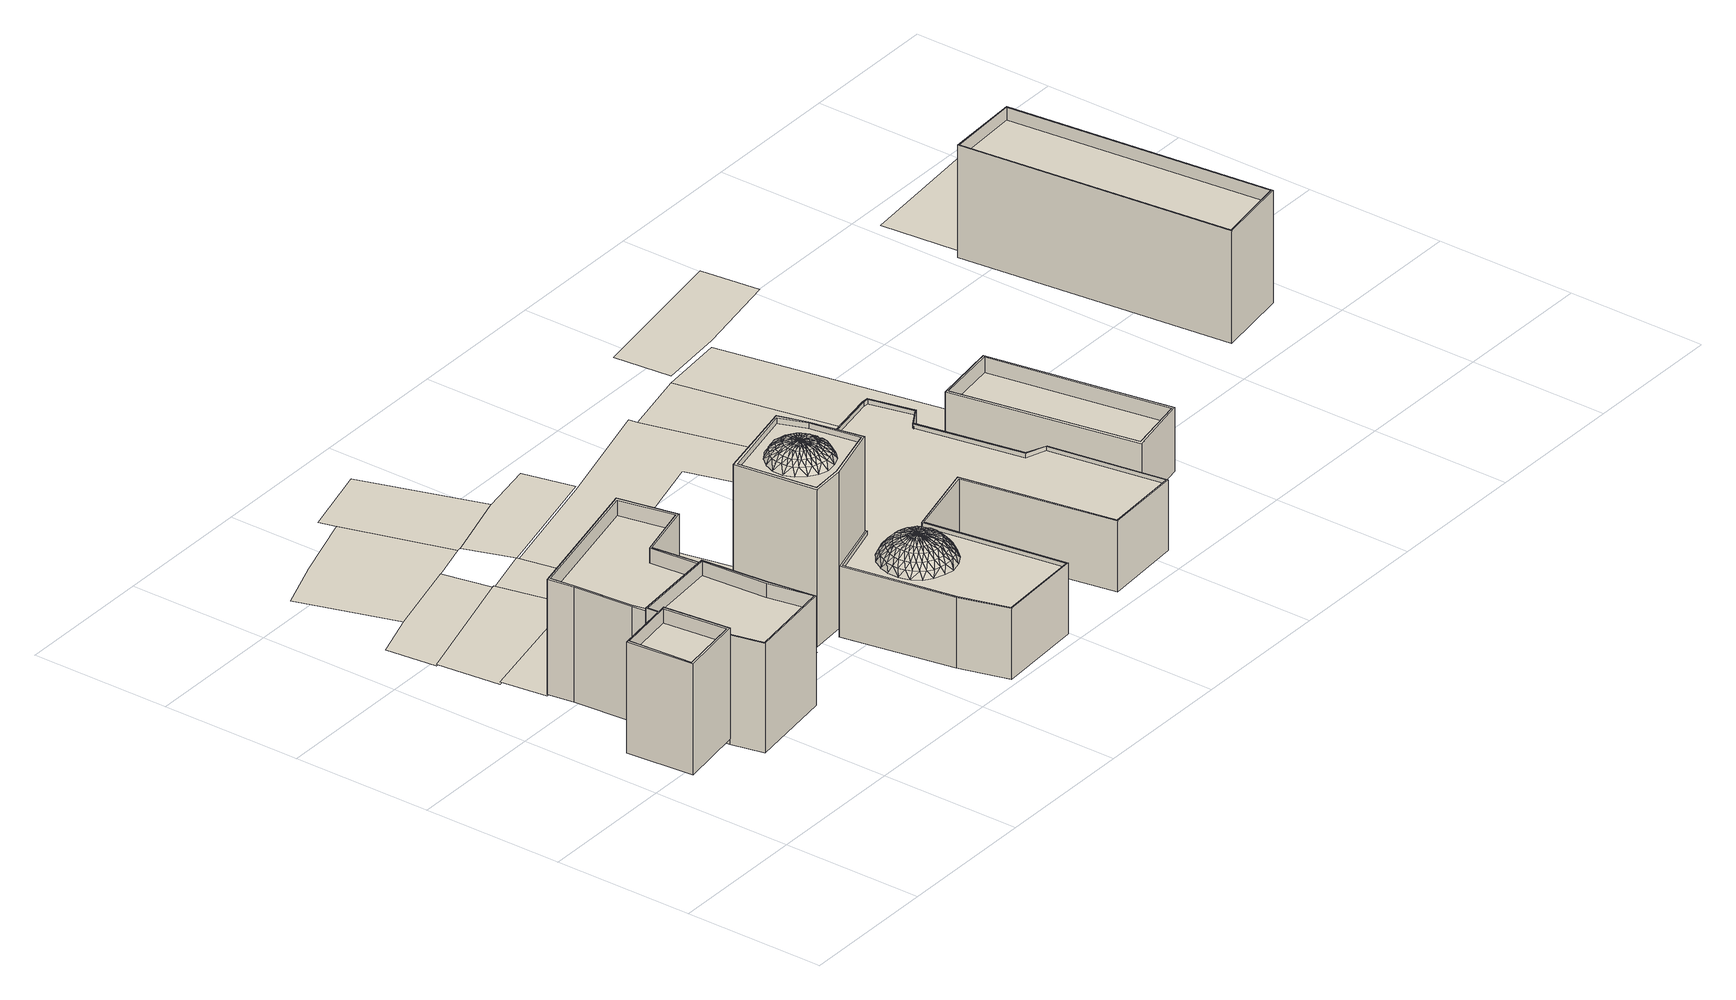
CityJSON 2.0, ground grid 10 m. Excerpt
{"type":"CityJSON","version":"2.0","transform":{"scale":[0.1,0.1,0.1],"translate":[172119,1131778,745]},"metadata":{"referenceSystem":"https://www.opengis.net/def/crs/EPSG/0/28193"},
"CityObjects":{
"building1":{"type":"Building","attributes":{"height":{"value":"6.148","sources":[{"name":"inferred","type":"automatic","notes":"inferred from the number of floors and default height of a single floor"}]},"numberOfFloors":{"value":2,"sources":[{"name":"Amiran Atlas, sheet 12, map 4.3","type":"Secondary cartographic source"}],"paradata":{"author":"Beatrice Vaienti","date":"29-05-2023","comments":"In the atlas the value is \"1-3\", we have chosen a random value between 1 and 3 assigning a higher probability to 1 and 2 floors, respectively p=[0.35,0.35,0.3] for 1, 2, 3 floors","version":0}},"roof":{"type":{"value":"flat","paradata":{"author":"Beatrice Vaienti","date":"29-05-2023","version":0}},"parameters":{"baseFloorThickness":{"value":"0.324"},"railingHeight":{"value":"1.039"},"railingWidth":{"value":"0.133"}}},"floorHeight":{"value":"3.074","sources":[{"name":"random","type":"automatic","notes":"Random value picked in the default range: [2.8, 3.5]"}]},"updatedGeometry":true,"terrainDifference":{"value":"0.48340824361913837"}},"geometry":[{"type":"MultiSurface","lod":"2","boundaries":[[[0,1,2,3]],[[4,5,1,0]],[[6,7,3,2]],[[5,6,2,1]],[[5,4,7,6]],[[0,3,7,4],[8,9,10,11]],[[11,12,13,10]],[[13,14,9,10]],[[14,15,8,9]],[[12,11,8,15]],[[15,14,13,12]]]}]},
"building2":{"type":"Building","attributes":{"height":{"value":"5.928","sources":[{"name":"inferred","type":"automatic","notes":"inferred from the number of floors and default height of a single floor"}]},"numberOfFloors":{"value":2,"sources":[{"name":"Amiran Atlas, sheet 12, map 4.3","type":"Secondary cartographic source"}],"paradata":{"author":"Beatrice Vaienti","date":"29-05-2023","comments":"In the atlas the value is \"1-3\", we have chosen a random value between 1 and 3 assigning a higher probability to 1 and 2 floors, respectively p=[0.35,0.35,0.3] for 1, 2, 3 floors","version":0}},"roof":{"type":{"value":"flat","paradata":{"author":"Beatrice Vaienti","date":"29-05-2023","version":0}},"parameters":{"baseFloorThickness":{"value":"0.259"},"railingHeight":{"value":"1.018"},"railingWidth":{"value":"0.118"}}},"floorHeight":{"value":"2.964","sources":[{"name":"random","type":"automatic","notes":"Random value picked in the default range: [2.8, 3.5]"}]},"updatedGeometry":true,"terrainDifference":{"value":"0.7273186514113331"}},"geometry":[{"type":"MultiSurface","lod":"2","boundaries":[[[16,17,18,19]],[[20,21,17,16]],[[22,23,19,18]],[[21,24,25,26,22,18,17]],[[27,24,21,20]],[[26,28,23,22]],[[25,29,28,26]],[[24,27,29,25]],[[16,19,23,28,29,27,20],[30,31,32,33,34,35,36]],[[36,37,38,35]],[[38,39,34,35]],[[39,40,33,34]],[[40,41,32,33]],[[32,41,42,31]],[[31,42,43,30]],[[37,36,30,43]],[[43,42,41,40,39,38,37]]]}]},
"building3":{"type":"Building","attributes":{"height":{"value":"5.976","sources":[{"name":"inferred","type":"automatic","notes":"inferred from the number of floors and default height of a single floor"}]},"numberOfFloors":{"value":2,"sources":[{"name":"Amiran Atlas, sheet 12, map 4.3","type":"Secondary cartographic source"}],"paradata":{"author":"Beatrice Vaienti","date":"29-05-2023","comments":"In the atlas the value is \"1-3\", we have chosen a random value between 1 and 3 assigning a higher probability to 1 and 2 floors, respectively p=[0.35,0.35,0.3] for 1, 2, 3 floors","version":0}},"roof":{"type":{"value":"flat","paradata":{"author":"Beatrice Vaienti","date":"29-05-2023","version":0}},"parameters":{"baseFloorThickness":{"value":"0.29"},"railingHeight":{"value":"1.097"},"railingWidth":{"value":"0.152"}}},"floorHeight":{"value":"2.988","sources":[{"name":"random","type":"automatic","notes":"Random value picked in the default range: [2.8, 3.5]"}]},"updatedGeometry":true,"terrainDifference":{"value":"0.9369902195133036"}},"geometry":[{"type":"MultiSurface","lod":"2","boundaries":[[[44,45,46,47]],[[48,49,45,44]],[[50,51,47,46]],[[49,52,53,54,55,50,46,45]],[[56,52,49,48]],[[55,57,51,50]],[[54,58,57,55]],[[53,59,58,54]],[[52,56,59,53]],[[44,47,51,57,58,59,56,48],[60,61,62,63,64,65,66,67]],[[67,68,69,66]],[[69,70,65,66]],[[70,71,64,65]],[[71,72,63,64]],[[63,72,73,62]],[[74,61,62,73]],[[75,60,61,74]],[[60,75,68,67]],[[75,74,73,72,71,70,69,68]]]}]},
"building4":{"type":"Building","attributes":{"numberOfFloors":{"value":3,"sources":[{"name":"Amiran Atlas, sheet 12, map 4.3","type":"Secondary cartographic source"}],"paradata":{"author":"Beatrice Vaienti","date":"29-05-2023","comments":"In the atlas the value is \"1-3\", we have chosen a random value between 1 and 3 assigning a higher probability to 1 and 2 floors, respectively p=[0.35,0.35,0.3] for 1, 2, 3 floors","version":0}},"roof":{"type":{"value":"flat","paradata":{"author":"Beatrice Vaienti","date":"29-05-2023","version":0}}},"updatedGeometry":true,"terrainDifference":{"value":"0.7483294422292384"}},"geometry":[{"type":"MultiSurface","lod":"0","boundaries":[[[76,77,78,79]]]}]},
"building5":{"type":"Building","attributes":{"numberOfFloors":{"value":2,"sources":[{"name":"Amiran Atlas, sheet 12, map 4.3","type":"Secondary cartographic source"}],"paradata":{"author":"Beatrice Vaienti","date":"29-05-2023","comments":"In the atlas the value is \"1-3\", we have chosen a random value between 1 and 3 assigning a higher probability to 1 and 2 floors, respectively p=[0.35,0.35,0.3] for 1, 2, 3 floors","version":0}},"roof":{"type":{"value":"flat","paradata":{"author":"Beatrice Vaienti","date":"29-05-2023","version":0}}},"updatedGeometry":true,"terrainDifference":{"value":"0.8067036332233111"}},"geometry":[{"type":"MultiSurface","lod":"0","boundaries":[[[80,81,82,83]]]}]},
"building6":{"type":"Building","attributes":{"numberOfFloors":{"value":1,"sources":[{"name":"Amiran Atlas, sheet 12, map 4.3","type":"Secondary cartographic source"}],"paradata":{"author":"Beatrice Vaienti","date":"29-05-2023","comments":"In the atlas the value is \"1-3\", we have chosen a random value between 1 and 3 assigning a higher probability to 1 and 2 floors, respectively p=[0.35,0.35,0.3] for 1, 2, 3 floors","version":0}},"roof":{"type":{"value":"flat","paradata":{"author":"Beatrice Vaienti","date":"29-05-2023","version":0}}},"updatedGeometry":true,"terrainDifference":{"value":"0.6789060133115854"}},"geometry":[{"type":"MultiSurface","lod":"0","boundaries":[[[84,85,86,87,88]]]}]},
"building7":{"type":"Building","attributes":{"numberOfFloors":{"value":1,"sources":[{"name":"Amiran Atlas, sheet 12, map 4.3","type":"Secondary cartographic source"}],"paradata":{"author":"Beatrice Vaienti","date":"29-05-2023","comments":"In the atlas the value is \"1-3\", we have chosen a random value between 1 and 3 assigning a higher probability to 1 and 2 floors, respectively p=[0.35,0.35,0.3] for 1, 2, 3 floors","version":0}},"roof":{"type":{"value":"domed","paradata":{"author":"Beatrice Vaienti","date":"29-05-2023","version":0}}},"updatedGeometry":true,"terrainDifference":{"value":"0.2940973462788388"}},"geometry":[{"type":"MultiSurface","lod":"0","boundaries":[[[89,90,87,86,91,92]]]}]},
"building8":{"type":"Building","attributes":{"numberOfFloors":{"value":2,"sources":[{"name":"Amiran Atlas, sheet 12, map 4.3","type":"Secondary cartographic source"}],"paradata":{"author":"Beatrice Vaienti","date":"29-05-2023","comments":"In the atlas the value is \"1-3\", we have chosen a random value between 1 and 3 assigning a higher probability to 1 and 2 floors, respectively p=[0.35,0.35,0.3] for 1, 2, 3 floors","version":0}},"roof":{"type":{"value":"flat","paradata":{"author":"Beatrice Vaienti","date":"29-05-2023","version":0}}},"updatedGeometry":true,"terrainDifference":{"value":"1.4258251806066837"}},"geometry":[{"type":"MultiSurface","lod":"0","boundaries":[[[93,94,95,96,97,98,99,100,101,102,103,104]]]}]},
"building9":{"type":"Building","attributes":{"numberOfFloors":{"value":3,"sources":[{"name":"Amiran Atlas, sheet 12, map 4.3","type":"Secondary cartographic source"}],"paradata":{"author":"Beatrice Vaienti","date":"29-05-2023","comments":"In the atlas the value is \"1-3\", we have chosen a random value between 1 and 3 assigning a higher probability to 1 and 2 floors, respectively p=[0.35,0.35,0.3] for 1, 2, 3 floors","version":0}},"roof":{"type":{"value":"flat","paradata":{"author":"Beatrice Vaienti","date":"29-05-2023","version":0}}},"updatedGeometry":true,"terrainDifference":{"value":"0.35567863848770503"}},"geometry":[{"type":"MultiSurface","lod":"0","boundaries":[[[105,106,107,108]]]}]},
"building10":{"type":"Building","attributes":{"height":{"value":"10.023","sources":[{"name":"inferred","type":"automatic","notes":"inferred from the number of floors and default height of a single floor"}]},"numberOfFloors":{"value":3,"sources":[{"name":"Amiran Atlas, sheet 12, map 4.3","type":"Secondary cartographic source"}],"paradata":{"author":"Beatrice Vaienti","date":"29-05-2023","comments":"In the atlas the value is \"1-3\", we have chosen a random value between 1 and 3 assigning a higher probability to 1 and 2 floors, respectively p=[0.35,0.35,0.3] for 1, 2, 3 floors","version":0}},"roof":{"type":{"value":"domed","paradata":{"author":"Beatrice Vaienti","date":"29-05-2023","version":0}},"parameters":{"baseFloorThickness":{"value":"0.288"},"railingHeight":{"value":"0.341"},"railingWidth":{"value":"0.177"},"domePercentVertRadius":{"value":"0.54"},"domePercentBaseRadius":{"value":"0.54"}}},"floorHeight":{"value":"3.341","sources":[{"name":"random","type":"automatic","notes":"Random value picked in the default range: [2.8, 3.5]"}]},"updatedGeometry":true,"terrainDifference":{"value":"0.6334167045521317"}},"geometry":[{"type":"MultiSurface","lod":"2","boundaries":[[[109,110,111,112]],[[113,114,110,109]],[[115,116,112,111]],[[114,117,118,115,111,110]],[[119,117,114,113]],[[118,120,116,115]],[[117,119,120,118]],[[109,112,116,120,119,113],[121,122,123,124,125,126]],[[126,127,128,125]],[[128,129,124,125]],[[129,130,123,124]],[[130,131,122,123]],[[132,121,122,131]],[[127,126,121,132]],[[132,131,130,129,128,127]],[[133,134,135]],[[133,135,136]],[[137,133,136]],[[137,134,133]],[[138,136,139]],[[138,137,136]],[[140,141,134]],[[140,134,137]],[[142,138,139]],[[143,137,138]],[[143,140,137]],[[144,139,145]],[[144,142,139]],[[146,147,141]],[[148,138,142]],[[148,143,138]],[[149,145,150]],[[149,144,145]],[[151,146,141]],[[151,147,146]],[[151,140,143]],[[151,141,140]],[[152,142,144]],[[152,148,142]],[[153,149,150]],[[154,151,143]],[[154,143,148]],[[155,144,149]],[[155,152,144]],[[156,150,157]],[[156,153,150]],[[158,159,147]],[[158,147,151]],[[160,148,152]],[[160,154,148]],[[161,155,149]],[[161,149,153]],[[162,157,163]],[[162,156,157]],[[164,158,151]],[[164,159,158]],[[164,151,154]],[[165,160,152]],[[165,152,155]],[[166,161,153]],[[166,153,156]],[[167,162,163]],[[168,159,164]],[[168,164,154]],[[168,154,160]],[[169,165,155]],[[169,155,161]],[[170,156,162]],[[170,166,156]],[[171,167,163]],[[171,163,172]],[[173,160,165]],[[173,159,168]],[[173,168,160]],[[174,161,166]],[[174,169,161]],[[175,162,167]],[[175,170,162]],[[176,171,172]],[[177,165,169]],[[177,173,165]],[[177,159,173]],[[178,166,170]],[[178,174,166]],[[179,167,171]],[[179,175,167]],[[180,172,181]],[[180,176,172]],[[182,169,174]],[[182,177,169]],[[182,159,177]],[[183,170,175]],[[183,178,170]],[[184,179,171]],[[184,171,176]],[[185,181,186]],[[185,180,181]],[[187,174,178]],[[187,159,182]],[[187,182,174]],[[188,183,175]],[[188,175,179]],[[189,176,180]],[[189,184,176]],[[190,185,186]],[[191,159,187]],[[191,187,178]],[[191,178,183]],[[192,179,184]],[[192,188,179]],[[193,180,185]],[[193,189,180]],[[194,186,195]],[[194,190,186]],[[196,159,191]],[[196,183,188]],[[196,191,183]],[[197,192,184]],[[197,184,189]],[[198,185,190]],[[198,193,185]],[[199,194,195]],[[200,159,196]],[[200,188,192]],[[200,196,188]],[[201,197,189]],[[201,189,193]],[[202,198,190]],[[202,190,194]],[[203,195,204]],[[203,199,195]],[[205,200,192]],[[205,159,200]],[[205,192,197]],[[206,201,193]],[[206,193,198]],[[207,202,194]],[[207,194,199]],[[208,204,209]],[[208,203,204]],[[210,205,197]],[[210,197,201]],[[210,159,205]],[[211,206,198]],[[211,198,202]],[[212,199,203]],[[212,207,199]],[[213,208,209]],[[214,201,206]],[[214,210,201]],[[214,159,210]],[[215,202,207]],[[215,211,202]],[[216,203,208]],[[216,212,203]],[[217,209,218]],[[217,213,209]],[[219,206,211]],[[219,159,214]],[[219,214,206]],[[220,207,212]],[[220,215,207]],[[221,208,213]],[[221,216,208]],[[222,217,218]],[[223,159,219]],[[223,211,215]],[[223,219,211]],[[224,212,216]],[[224,220,212]],[[225,213,217]],[[225,221,213]],[[226,218,227]],[[226,222,218]],[[228,159,223]],[[228,215,220]],[[228,223,215]],[[229,224,216]],[[229,216,221]],[[230,217,222]],[[230,225,217]],[[231,227,232]],[[231,226,227]],[[233,159,228]],[[233,220,224]],[[233,228,220]],[[234,221,225]],[[234,229,221]],[[235,222,226]],[[235,230,222]],[[236,231,232]],[[237,159,233]],[[237,224,229]],[[237,233,224]],[[238,225,230]],[[238,234,225]],[[239,226,231]],[[239,235,226]],[[240,232,241]],[[240,236,232]],[[242,237,229]],[[242,159,237]],[[242,229,234]],[[243,238,230]],[[243,230,235]],[[244,231,236]],[[244,239,231]],[[245,240,241]],[[245,241,246]],[[247,242,234]],[[247,159,242]],[[247,234,238]],[[248,235,239]],[[248,243,235]],[[249,236,240]],[[249,244,236]],[[250,245,246]],[[251,159,247]],[[251,247,238]],[[251,238,243]],[[252,248,239]],[[252,239,244]],[[253,240,245]],[[253,249,240]],[[254,246,255]],[[254,250,246]],[[256,159,251]],[[256,243,248]],[[256,251,243]],[[257,244,249]],[[257,252,244]],[[258,253,245]],[[258,245,250]],[[259,254,255]],[[260,248,252]],[[260,256,248]],[[260,159,256]],[[261,257,249]],[[261,249,253]],[[262,250,254]],[[262,258,250]],[[263,135,134]],[[263,134,259]],[[263,255,135]],[[263,259,255]],[[264,260,252]],[[264,252,257]],[[264,159,260]],[[265,253,258]],[[265,261,253]],[[266,254,259]],[[266,262,254]],[[267,159,264]],[[267,257,261]],[[267,264,257]],[[268,265,258]],[[268,258,262]],[[269,134,141]],[[269,266,259]],[[269,259,134]],[[270,159,267]],[[270,261,265]],[[270,267,261]],[[271,262,266]],[[271,268,262]],[[272,159,270]],[[272,265,268]],[[272,270,265]],[[273,141,147]],[[273,271,266]],[[273,269,141]],[[273,266,269]],[[274,272,268]],[[274,159,272]],[[274,268,271]],[[275,271,273]],[[275,159,274]],[[275,274,271]],[[276,275,273]],[[276,147,159]],[[276,159,275]],[[276,273,147]]]}]},
"building11":{"type":"Building","attributes":{"numberOfFloors":{"value":1,"sources":[{"name":"Amiran Atlas, sheet 12, map 4.3","type":"Secondary cartographic source"}],"paradata":{"author":"Beatrice Vaienti","date":"29-05-2023","comments":"In the atlas the value is \"1-3\", we have chosen a random value between 1 and 3 assigning a higher probability to 1 and 2 floors, respectively p=[0.35,0.35,0.3] for 1, 2, 3 floors","version":0}},"roof":{"type":{"value":"domed","paradata":{"author":"Beatrice Vaienti","date":"29-05-2023","version":0}}},"updatedGeometry":true,"terrainDifference":{"value":"0.26519610396388454"}},"geometry":[{"type":"MultiSurface","lod":"0","boundaries":[[[91,277,278,279,280,92]]]}]},
"building12":{"type":"Building","attributes":{"numberOfFloors":{"value":1,"sources":[{"name":"Amiran Atlas, sheet 12, map 4.3","type":"Secondary cartographic source"}],"paradata":{"author":"Beatrice Vaienti","date":"29-05-2023","comments":"In the atlas the value is \"1-3\", we have chosen a random value between 1 and 3 assigning a higher probability to 1 and 2 floors, respectively p=[0.35,0.35,0.3] for 1, 2, 3 floors","version":0}},"roof":{"type":{"value":"flat","paradata":{"author":"INFERRED","date":"05-06-2023","comments":"Random Forest Classifier","version":0}}},"updatedGeometry":true,"terrainDifference":{"value":"0.14930465128389186"}},"geometry":[{"type":"MultiSurface","lod":"0","boundaries":[[[281,105,282,283,284]]]}]},
"building13":{"type":"Building","attributes":{"height":{"value":"2.921","sources":[{"name":"inferred","type":"automatic","notes":"inferred from the number of floors and default height of a single floor"}]},"numberOfFloors":{"value":1,"sources":[{"name":"Amiran Atlas, sheet 12, map 4.3","type":"Secondary cartographic source"}],"paradata":{"author":"Beatrice Vaienti","date":"29-05-2023","comments":"In the atlas the value is \"1-3\", we have chosen a random value between 1 and 3 assigning a higher probability to 1 and 2 floors, respectively p=[0.35,0.35,0.3] for 1, 2, 3 floors","version":0}},"roof":{"type":{"value":"domed","paradata":{"author":"Beatrice Vaienti","date":"29-05-2023","version":0}},"parameters":{"baseFloorThickness":{"value":"0.29"},"railingHeight":{"value":"0.334"},"railingWidth":{"value":"0.107"},"domePercentVertRadius":{"value":"0.688"},"domePercentBaseRadius":{"value":"0.688"}}},"floorHeight":{"value":"2.921","sources":[{"name":"random","type":"automatic","notes":"Random value picked in the default range: [2.8, 3.5]"}]},"updatedGeometry":true,"terrainDifference":{"value":"1.6055946212761338"}},"geometry":[{"type":"MultiSurface","lod":"2","boundaries":[[[285,286,287,288]],[[289,290,286,285]],[[291,292,288,287]],[[290,293,294,295,296,297,298,299,300,301,302,303,304,305,306,307,291,287,286]],[[308,293,290,289]],[[307,309,292,291]],[[306,310,309,307]],[[305,311,310,306]],[[304,312,311,305]],[[303,313,312,304]],[[302,314,313,303]],[[301,315,314,302]],[[300,316,315,301]],[[299,317,316,300]],[[298,318,317,299]],[[297,319,318,298]],[[296,320,319,297]],[[295,321,320,296]],[[294,322,321,295]],[[293,308,322,294]],[[285,288,292,309,310,311,312,313,314,315,316,317,318,319,320,321,322,308,289],[323,324,325,326,327,328,329,330,331,332,333,334,335,336,337,338,339,340,341]],[[342,340,341,343]],[[344,339,340,342]],[[345,338,339,344]],[[345,346,337,338]],[[347,336,337,346]],[[348,335,336,347]],[[335,348,349,334]],[[334,349,350,333]],[[333,350,351,332]],[[332,351,352,331]],[[353,330,331,352]],[[354,329,330,353]],[[355,328,329,354]],[[356,327,328,355]],[[327,356,357,326]],[[326,357,358,325]],[[325,358,359,324]],[[360,323,324,359]],[[343,341,323,360]],[[360,359,358,357,356,355,354,353,352,351,350,349,348,347,346,345,344,342,343]],[[361,362,363]],[[361,363,364]],[[365,361,364]],[[366,364,367]],[[366,365,364]],[[368,369,362]],[[368,361,365]],[[368,362,361]],[[370,367,371]],[[370,366,367]],[[372,365,366]],[[372,368,365]],[[373,370,371]],[[374,375,369]],[[376,372,366]],[[376,366,370]],[[377,371,378]],[[377,373,371]],[[379,368,372]],[[379,374,369]],[[379,369,368]],[[379,375,374]],[[380,370,373]],[[380,376,370]],[[381,378,382]],[[381,377,378]],[[383,379,372]],[[383,372,376]],[[384,380,373]],[[384,373,377]],[[385,386,375]],[[385,375,379]],[[387,381,382]],[[388,383,376]],[[388,376,380]],[[389,384,377]],[[389,377,381]],[[390,385,379]],[[390,379,383]],[[391,382,392]],[[391,387,382]],[[393,388,380]],[[393,380,384]],[[394,395,386]],[[394,386,385]],[[396,389,381]],[[396,381,387]],[[397,390,383]],[[397,383,388]],[[398,392,399]],[[398,391,392]],[[400,393,384]],[[400,384,389]],[[401,395,394]],[[401,394,385]],[[401,385,390]],[[402,387,391]],[[402,396,387]],[[403,388,393]],[[403,397,388]],[[404,398,399]],[[405,389,396]],[[405,400,389]],[[406,395,401]],[[406,390,397]],[[406,401,390]],[[407,391,398]],[[407,402,391]],[[408,393,400]],[[408,403,393]],[[409,399,410]],[[409,404,399]],[[411,405,396]],[[411,396,402]],[[412,397,403]],[[412,395,406]],[[412,406,397]],[[413,398,404]],[[413,407,398]],[[414,400,405]],[[414,408,400]],[[415,410,416]],[[415,409,410]],[[417,411,402]],[[417,402,407]],[[418,412,403]],[[418,395,412]],[[418,403,408]],[[419,404,409]],[[419,413,404]],[[420,405,411]],[[420,414,405]],[[421,415,416]],[[422,417,407]],[[422,407,413]],[[423,395,418]],[[423,408,414]],[[423,418,408]],[[424,419,409]],[[424,409,415]],[[425,411,417]],[[425,420,411]],[[426,416,427]],[[426,421,416]],[[428,422,413]],[[428,413,419]],[[429,423,414]],[[429,414,420]],[[429,395,423]],[[430,424,415]],[[430,415,421]],[[431,425,417]],[[431,417,422]],[[432,427,433]],[[432,426,427]],[[434,428,419]],[[434,419,424]],[[435,429,420]],[[435,420,425]],[[435,395,429]],[[436,421,426]],[[436,430,421]],[[437,431,422]],[[437,422,428]],[[438,432,433]],[[439,424,430]],[[439,434,424]],[[440,435,425]],[[440,395,435]],[[440,425,431]],[[441,426,432]],[[441,436,426]],[[442,437,428]],[[442,428,434]],[[443,433,444]],[[443,438,433]],[[445,430,436]],[[445,439,430]],[[446,431,437]],[[446,440,431]],[[446,395,440]],[[447,432,438]],[[447,441,432]],[[448,434,439]],[[448,442,434]],[[449,443,444]],[[450,445,436]],[[450,436,441]],[[451,437,442]],[[451,446,437]],[[451,395,446]],[[452,447,438]],[[452,438,443]],[[453,448,439]],[[453,439,445]],[[454,449,444]],[[454,444,455]],[[456,441,447]],[[456,450,441]],[[457,442,448]],[[457,451,442]],[[457,395,451]],[[458,443,449]],[[458,452,443]],[[459,445,450]],[[459,453,445]],[[460,455,461]],[[460,454,455]],[[462,456,447]],[[462,447,452]],[[463,395,457]],[[463,448,453]],[[463,457,448]],[[464,449,454]],[[464,458,449]],[[465,450,456]],[[465,459,450]],[[466,460,461]],[[467,462,452]],[[467,452,458]],[[468,463,453]],[[468,395,463]],[[468,453,459]],[[469,454,460]],[[469,464,454]],[[470,465,456]],[[470,456,462]],[[471,461,472]],[[471,466,461]],[[473,467,458]],[[473,458,464]],[[474,459,465]],[[474,395,468]],[[474,468,459]],[[475,460,466]],[[475,469,460]],[[476,470,462]],[[476,462,467]],[[477,472,478]],[[477,471,472]],[[479,464,469]],[[479,473,464]],[[480,465,470]],[[480,395,474]],[[480,474,465]],[[481,475,466]],[[481,466,471]],[[482,467,473]],[[482,476,467]],[[483,477,478]],[[484,469,475]],[[484,479,469]],[[485,395,480]],[[485,470,476]],[[485,480,470]],[[486,471,477]],[[486,481,471]],[[487,473,479]],[[487,482,473]],[[488,478,489]],[[488,483,478]],[[490,475,481]],[[490,484,475]],[[491,395,485]],[[491,476,482]],[[491,485,476]],[[492,477,483]],[[492,486,477]],[[493,479,484]],[[493,487,479]],[[494,489,495]],[[494,488,489]],[[496,481,486]],[[496,490,481]],[[497,482,487]],[[497,491,482]],[[497,395,491]],[[498,483,488]],[[498,492,483]],[[499,484,490]],[[499,493,484]],[[500,494,495]],[[501,496,486]],[[501,486,492]],[[502,497,487]],[[502,487,493]],[[502,395,497]],[[503,488,494]],[[503,498,488]],[[504,499,490]],[[504,490,496]],[[505,495,506]],[[505,500,495]],[[507,501,492]],[[507,492,498]],[[508,493,499]],[[508,502,493]],[[508,395,502]],[[509,494,500]],[[509,503,494]],[[510,504,496]],[[510,496,501]],[[511,506,512]],[[511,505,506]],[[513,498,503]],[[513,507,498]],[[514,395,508]],[[514,499,504]],[[514,508,499]],[[515,500,505]],[[515,509,500]],[[516,510,501]],[[516,501,507]],[[517,511,512]],[[518,513,503]],[[518,503,509]],[[519,504,510]],[[519,514,504]],[[519,395,514]],[[520,505,511]],[[520,515,505]],[[521,507,513]],[[521,516,507]],[[522,363,362]],[[522,512,363]],[[522,517,512]],[[523,509,515]],[[523,518,509]],[[524,519,510]],[[524,510,516]],[[524,395,519]],[[525,511,517]],[[525,520,511]],[[526,513,518]],[[526,521,513]],[[527,515,520]],[[527,523,515]],[[528,516,521]],[[528,524,516]],[[528,395,524]],[[529,362,369]],[[529,522,362]],[[529,517,522]],[[529,525,517]],[[530,526,518]],[[530,518,523]],[[531,520,525]],[[531,527,520]],[[532,528,521]],[[532,521,526]],[[532,395,528]],[[533,523,527]],[[533,530,523]],[[534,529,369]],[[534,525,529]],[[534,531,525]],[[535,526,530]],[[535,532,526]],[[535,395,532]],[[536,533,527]],[[536,527,531]],[[537,369,375]],[[537,375,534]],[[537,534,369]],[[538,535,530]],[[538,395,535]],[[538,530,533]],[[539,531,534]],[[539,536,531]],[[540,533,536]],[[540,395,538]],[[540,538,533]],[[541,375,386]],[[541,534,375]],[[541,539,534]],[[542,540,536]],[[542,536,539]],[[542,395,540]],[[543,395,542]],[[543,539,541]],[[543,542,539]],[[544,386,395]],[[544,541,386]],[[544,395,543]],[[544,543,541]]]}]},
"building14":{"type":"Building","attributes":{"numberOfFloors":{"value":3,"sources":[{"name":"Amiran Atlas, sheet 12, map 4.3","type":"Secondary cartographic source"}],"paradata":{"author":"Beatrice Vaienti","date":"29-05-2023","comments":"In the atlas the value is \"1-3\", we have chosen a random value between 1 and 3 assigning a higher probability to 1 and 2 floors, respectively p=[0.35,0.35,0.3] for 1, 2, 3 floors","version":0}},"roof":{"type":{"value":"hip","paradata":{"author":"Beatrice Vaienti","date":"29-05-2023","comments":"In the Atlas the value is reported is 'gabled (tiles)', however it is not clear whether it refers to a hip or a gable roof. Therefore we assigned a random value between the two.","version":0}}},"updatedGeometry":true,"terrainDifference":{"value":"0.43607874928344975"}},"geometry":[{"type":"MultiSurface","lod":"0","boundaries":[[[301,302,545,546,547,548,549,550,551]]]}]},
"building15":{"type":"Building","attributes":{"numberOfFloors":{"value":1,"sources":[{"name":"Amiran Atlas, sheet 12, map 4.3","type":"Secondary cartographic source"}],"paradata":{"author":"Beatrice Vaienti","date":"29-05-2023","comments":"In the atlas the value is \"1-3\", we have chosen a random value between 1 and 3 assigning a higher probability to 1 and 2 floors, respectively p=[0.35,0.35,0.3] for 1, 2, 3 floors","version":0}},"roof":{"type":{"value":"flat","paradata":{"author":"Beatrice Vaienti","date":"29-05-2023","version":0}}},"updatedGeometry":true,"terrainDifference":{"value":"0.40575029949471353"}},"geometry":[{"type":"MultiSurface","lod":"0","boundaries":[[[302,303,552,553,545]]]}]},
"building16":{"type":"Building","attributes":{"height":{"value":"3.014","sources":[{"name":"inferred","type":"automatic","notes":"inferred from the number of floors and default height of a single floor"}]},"numberOfFloors":{"value":1,"sources":[{"name":"Amiran Atlas, sheet 12, map 4.3","type":"Secondary cartographic source"}],"paradata":{"author":"Beatrice Vaienti","date":"29-05-2023","comments":"In the atlas the value is \"1-3\", we have chosen a random value between 1 and 3 assigning a higher probability to 1 and 2 floors, respectively p=[0.35,0.35,0.3] for 1, 2, 3 floors","version":0}},"roof":{"type":{"value":"flat","paradata":{"author":"Beatrice Vaienti","date":"29-05-2023","version":0}},"parameters":{"baseFloorThickness":{"value":"0.268"},"railingHeight":{"value":"1.097"},"railingWidth":{"value":"0.167"}}},"floorHeight":{"value":"3.014","sources":[{"name":"random","type":"automatic","notes":"Random value picked in the default range: [2.8, 3.5]"}]},"updatedGeometry":true,"terrainDifference":{"value":"0.2918792598692235"}},"geometry":[{"type":"MultiSurface","lod":"2","boundaries":[[[554,555,556,557]],[[558,559,555,554]],[[560,561,557,556]],[[559,560,556,555]],[[559,558,561,560]],[[554,557,561,558],[562,563,564,565]],[[565,566,567,564]],[[567,568,563,564]],[[568,569,562,563]],[[566,565,562,569]],[[569,568,567,566]]]}]},
"building17":{"type":"Building","attributes":{"numberOfFloors":{"value":3,"sources":[{"name":"Amiran Atlas, sheet 12, map 4.3","type":"Secondary cartographic source"}],"paradata":{"author":"Beatrice Vaienti","date":"29-05-2023","comments":"In the atlas the value is \"1-3\", we have chosen a random value between 1 and 3 assigning a higher probability to 1 and 2 floors, respectively p=[0.35,0.35,0.3] for 1, 2, 3 floors","version":0}},"roof":{"type":{"value":"flat","paradata":{"author":"Beatrice Vaienti","date":"29-05-2023","version":0}}},"updatedGeometry":true,"terrainDifference":{"value":"0.49296838377008684"}},"geometry":[{"type":"MultiSurface","lod":"0","boundaries":[[[553,552,555,559,570]]]}]},
"building18":{"type":"Building","attributes":{"numberOfFloors":{"value":3,"sources":[{"name":"Amiran Atlas, sheet 12, map 4.3","type":"Secondary cartographic source"}],"paradata":{"author":"Beatrice Vaienti","date":"29-05-2023","comments":"In the atlas the value is \"1-3\", we have chosen a random value between 1 and 3 assigning a higher probability to 1 and 2 floors, respectively p=[0.35,0.35,0.3] for 1, 2, 3 floors","version":0}},"roof":{"type":{"value":"flat","paradata":{"author":"Beatrice Vaienti","date":"29-05-2023","version":0}}},"updatedGeometry":true,"terrainDifference":{"value":"0.15422678264498246"}},"geometry":[{"type":"MultiSurface","lod":"0","boundaries":[[[571,572,573,574,575]]]}]},
"building19":{"type":"Building","attributes":{"height":{"value":"6.346","sources":[{"name":"inferred","type":"automatic","notes":"inferred from the number of floors and default height of a single floor"}]},"numberOfFloors":{"value":2,"sources":[{"name":"Amiran Atlas, sheet 12, map 4.3","type":"Secondary cartographic source"}],"paradata":{"author":"Beatrice Vaienti","date":"29-05-2023","comments":"In the atlas the value is \"1-3\", we have chosen a random value between 1 and 3 assigning a higher probability to 1 and 2 floors, respectively p=[0.35,0.35,0.3] for 1, 2, 3 floors","version":0}},"roof":{"type":{"value":"flat","paradata":{"author":"Beatrice Vaienti","date":"29-05-2023","version":0}},"parameters":{"baseFloorThickness":{"value":"0.289"},"railingHeight":{"value":"0.942"},"railingWidth":{"value":"0.126"}}},"floorHeight":{"value":"3.173","sources":[{"name":"random","type":"automatic","notes":"Random value picked in the default range: [2.8, 3.5]"}]},"updatedGeometry":true,"terrainDifference":{"value":"0.5146882650137413"}},"geometry":[{"type":"MultiSurface","lod":"2","boundaries":[[[576,577,578,579]],[[580,581,577,576]],[[582,583,579,578]],[[581,582,578,577]],[[581,580,583,582]],[[576,579,583,580],[584,585,586,587]],[[587,588,589,586]],[[589,590,585,586]],[[590,591,584,585]],[[588,587,584,591]],[[591,590,589,588]]]}]},
"building20":{"type":"Building","attributes":{"numberOfFloors":{"value":3,"sources":[{"name":"Amiran Atlas, sheet 12, map 4.3","type":"Secondary cartographic source"}],"paradata":{"author":"Beatrice Vaienti","date":"29-05-2023","comments":"In the atlas the value is \"1-3\", we have chosen a random value between 1 and 3 assigning a higher probability to 1 and 2 floors, respectively p=[0.35,0.35,0.3] for 1, 2, 3 floors","version":0}},"roof":{"type":{"value":"flat","paradata":{"author":"Beatrice Vaienti","date":"29-05-2023","version":0}}},"updatedGeometry":true,"terrainDifference":{"value":"0.1683941871972056"}},"geometry":[{"type":"MultiSurface","lod":"0","boundaries":[[[592,593,594,595,596]]]}]}
},
"vertices":[
[5,75,109],[5,75,29],[52,82,29],[52,82,109],[1,123,109],[1,123,29],[47,129,29],[47,129,109],[45,128,109],[3,122,109],[6,77,109],[50,83,109],[50,83,99],[6,77,99],[3,122,99],[45,128,99],
[52,82,104],[52,82,25],[57,59,25],[57,59,104],[47,129,104],[47,129,25],[120,67,25],[120,67,104],[46,142,25],[111,148,25],[115,101,25],[46,142,104],[115,101,104],[111,148,104],[119,68,104],[113,100,104],[110,147,104],[47,141,104],[48,129,104],[53,82,104],[58,60,104],[58,60,94],[53,82,94],[48,129,94],[47,141,94],[110,147,94],[113,100,94],[119,68,94],
[39,212,102],[39,212,19],[42,194,19],[42,194,102],[140,235,102],[140,235,19],[45,152,19],[45,152,102],[148,193,19],[107,183,19],[111,148,19],[46,142,19],[148,193,102],[46,142,102],[111,148,102],[107,183,102],[46,153,102],[48,144,102],[109,149,102],[106,184,102],[146,194,102],[138,233,102],[41,211,102],[43,194,102],[43,194,91],[41,211,91],[138,233,91],[146,194,91],[106,184,91],[109,149,91],[48,144,91],[46,153,91],
[135,266,18],[35,245,18],[39,212,18],[140,235,18],
[30,290,16],[35,245,16],[135,266,16],[124,317,16],
[30,290,15],[124,317,15],[117,352,15],[59,337,15],[26,326,15],
[73,420,15],[37,407,15],[145,360,15],[123,436,15],
[107,183,13],[111,148,13],[115,101,13],[185,115,13],[178,174,13],[239,187,13],[239,190,13],[220,286,13],[171,274,13],[135,266,13],[140,235,13],[148,193,13],
[161,327,14],[124,317,14],[135,266,14],[171,274,14],
[245,167,130],[245,167,17],[239,187,17],[239,187,130],[252,129,130],[252,129,17],[178,174,17],[178,174,130],[210,117,17],[185,115,17],[210,117,130],[185,115,130],[180,172,130],[187,117,130],[210,119,130],[250,130,130],[244,166,130],[237,185,130],[237,185,126],[244,166,126],[250,130,126],[210,119,126],[187,117,126],[180,172,126],[234,152,131],[233,150,131],[237,150,126],[236,157,126],[233,156,131],[231,159,131],[232,164,126],[229,153,134],[227,150,135],[229,163,131],[228,156,134],[226,165,131],[227,169,126],[225,151,137],[221,150,138],[227,159,134],[223,168,131],[220,172,126],[224,153,137],[225,161,134],[219,169,131],[223,155,137],[222,163,134],[215,170,131],[212,173,126],[219,151,138],[214,150,139],[222,157,137],[219,164,134],[211,169,131],[205,171,126],[219,152,138],[221,158,137],[216,165,134],[207,168,131],[219,153,138],[219,159,137],[213,165,134],[204,167,131],[199,167,126],[218,154,138],[217,160,137],[210,165,134],[201,164,131],[217,155,138],[215,161,137],[207,164,134],[198,161,131],[194,161,126],[216,155,138],[213,160,137],[205,162,134],[196,158,131],[191,154,126],[215,155,138],[210,160,137],[202,160,134],[195,154,131],[214,155,138],[209,159,137],[201,157,134],[195,150,131],[191,146,126],[213,155,138],[207,158,137],[199,155,134],[195,146,131],[212,155,138],[205,156,137],[199,152,134],[196,142,131],[194,139,126],[211,154,138],[204,154,137],[199,148,134],[198,139,131],[199,133,126],[210,153,138],[204,152,137],[199,145,134],[201,136,131],[209,153,138],[204,150,137],[201,142,134],[204,133,131],[205,129,126],[209,152,138],[204,148,137],[202,140,134],[207,132,131],[209,151,138],[204,146,137],[205,138,134],[211,131,131],[212,127,126],[209,149,138],[205,144,137],[207,136,134],[215,130,131],[220,128,126],[209,148,138],[207,142,137],[210,135,134],[219,131,131],[209,147,138],[209,141,137],[213,135,134],[223,132,131],[227,131,126],[210,146,138],[210,140,137],[216,135,134],[226,134,131],[232,136,126],[211,146,138],[213,139,137],[219,136,134],[229,137,131],[212,145,138],[215,139,137],[222,137,134],[231,140,131],[236,143,126],[213,145,138],[217,140,137],[225,139,134],[233,144,131],[214,145,138],[219,140,137],[227,141,134],[234,148,131],[215,145,138],[221,142,137],[228,144,134],[216,145,138],[222,143,137],[229,147,134],[217,145,138],[223,145,137],[218,146,138],[224,147,137],[219,147,138],[219,148,138],[219,149,138],
[149,361,15],[200,376,15],[172,462,15],[120,448,15],
[149,361,14],[249,348,14],[241,384,14],[200,376,14],
[335,119,62],[335,119,11],[354,12,11],[354,12,62],[282,106,62],[282,106,11],[411,16,11],[411,16,62],[297,7,11],[234,3,11],[224,38,11],[210,117,11],[252,129,11],[245,167,11],[321,183,11],[318,208,11],[333,213,11],[371,220,11],[376,220,11],[383,188,11],[370,180,11],[384,105,11],[398,99,11],[297,7,62],[398,99,62],[384,105,62],[370,180,62],[383,188,62],[376,220,62],[371,220,62],[333,213,62],[318,208,62],[321,183,62],[245,167,62],[252,129,62],[210,117,62],[224,38,62],[234,3,62],[410,17,62],[397,99,62],[383,104,62],[369,180,62],[382,188,62],[375,219,62],[371,219,62],[333,212,62],[319,207,62],[322,182,62],[246,166,62],[253,128,62],[212,116,62],[225,38,62],[235,4,62],[296,8,62],[281,107,62],[336,121,62],[355,13,62],[336,121,59],[355,13,59],[281,107,59],[296,8,59],[235,4,59],[225,38,59],[212,116,59],[253,128,59],[246,166,59],[322,182,59],[319,207,59],[333,212,59],[371,219,59],[375,219,59],[382,188,59],[369,180,59],[383,104,59],[397,99,59],[410,17,59],[274,89,64],[273,87,65],[276,87,59],[275,95,59],[273,94,64],[271,98,64],[272,102,59],[270,91,68],[269,87,70],[268,102,64],[267,107,59],[269,95,68],[265,105,64],[266,89,72],[263,87,73],[267,98,68],[261,108,64],[260,111,59],[265,92,72],[264,101,68],[257,110,64],[252,113,59],[264,95,72],[261,104,68],[261,89,74],[257,87,76],[253,110,64],[263,97,72],[258,106,68],[260,91,74],[248,110,64],[245,112,59],[260,99,72],[256,88,76],[250,87,77],[254,107,68],[259,93,74],[244,110,64],[237,110,59],[258,101,72],[256,89,76],[250,107,68],[258,95,74],[239,108,64],[255,102,72],[255,90,76],[246,107,68],[256,96,74],[235,105,64],[231,105,59],[252,103,72],[255,91,76],[243,106,68],[255,97,74],[232,102,64],[227,98,59],[249,103,72],[254,91,76],[239,104,68],[252,98,74],[230,98,64],[246,102,72],[253,92,76],[236,101,68],[250,98,74],[228,94,64],[225,91,59],[243,101,72],[252,92,76],[234,98,68],[248,98,74],[227,89,64],[225,83,59],[240,99,72],[251,93,76],[232,95,68],[246,97,74],[227,85,64],[238,97,72],[250,93,76],[231,91,68],[244,96,74],[228,80,64],[227,76,59],[236,95,72],[249,92,76],[230,87,68],[243,95,74],[230,76,64],[235,92,72],[248,92,76],[231,83,68],[241,93,74],[232,72,64],[231,69,59],[235,89,72],[247,91,76],[232,79,68],[240,91,74],[235,69,64],[237,65,59],[235,86,72],[246,91,76],[234,76,68],[240,89,74],[239,66,64],[235,83,72],[245,90,76],[236,73,68],[239,87,74],[244,65,64],[245,62,59],[236,80,72],[245,89,76],[239,71,68],[240,85,74],[248,64,64],[252,61,59],[238,77,72],[245,88,76],[243,69,68],[240,83,74],[253,64,64],[240,75,72],[245,87,76],[246,68,68],[241,81,74],[257,65,64],[260,63,59],[243,73,72],[245,86,76],[250,67,68],[243,79,74],[261,66,64],[267,67,59],[246,72,72],[245,85,76],[254,68,68],[244,78,74],[265,69,64],[249,71,72],[246,84,76],[258,69,68],[246,77,74],[268,72,64],[272,73,59],[252,71,72],[247,83,76],[261,71,68],[248,76,74],[271,76,64],[275,79,59],[255,72,72],[248,82,76],[264,73,68],[250,76,74],[273,80,64],[258,73,72],[249,82,76],[267,76,68],[252,76,74],[274,85,64],[260,75,72],[250,82,76],[269,79,68],[255,77,74],[263,77,72],[251,82,76],[270,83,68],[256,78,74],[264,80,72],[252,82,76],[258,79,74],[265,83,72],[253,82,76],[259,81,74],[266,86,72],[254,83,76],[260,83,74],[255,84,76],[261,85,74],[255,85,76],[256,86,76],[256,87,76],
[335,365,11],[334,371,11],[249,348,11],[161,327,11],[171,274,11],[220,286,11],[306,309,11],
[412,227,11],[384,376,11],
[417,191,57],[417,191,11],[441,59,11],[441,59,57],[465,198,57],[465,198,11],[487,68,11],[487,68,57],[485,69,57],[464,196,57],[419,190,57],[443,61,57],[443,61,46],[419,190,46],[464,196,46],[485,69,46],
[432,381,11],
[384,376,16],[432,381,16],[497,393,16],[492,435,16],[380,417,16],
[608,325,90],[608,325,9],[629,131,9],[629,131,90],[662,328,90],[662,328,9],[682,139,9],[682,139,90],[681,140,90],[661,327,90],[609,324,90],[630,132,90],[630,132,81],[609,324,81],[661,327,81],[681,140,81],
[608,325,14],[662,328,14],[709,336,14],[705,390,14],[603,380,14]
]}
